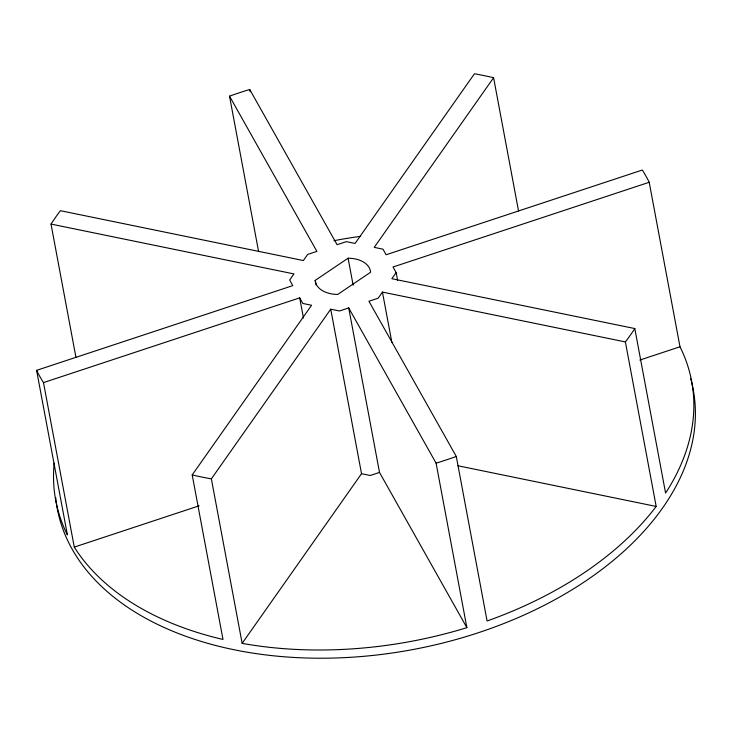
<?xml version="1.0" encoding="UTF-8"?>
<svg xmlns="http://www.w3.org/2000/svg" width="732" height="732" viewBox="0 0 732 732"><rect width="100%" height="100%" fill="white"/><g stroke="black" fill="none" stroke-linecap="round" stroke-linejoin="round"><path stroke-width="1.1" d="M75.927 357.253L51.011 224.074L51.945 222.629A323.489 204.018 -10.6 0 1 59.338 212.124L60.427 210.697L303.359 260.546L307.66 254.434L316.892 251.387L229.519 96.157L231.66 95.398A323.489 204.018 -10.6 0 1 247.526 90.146L249.722 89.478L337.095 244.708L346.318 241.652L355.066 243.445L474.446 73.776L476.532 74.142A323.489 204.018 -10.6 0 1 491.584 77.235L493.597 77.702L518.521 210.88M634.8 328.558L665.58 493.057L666.934 490.98A323.489 204.018 -10.6 0 0 680.943 348.707L679.991 346.785L649.211 182.277L393.011 267.006L396.158 272.597L391.858 278.709L634.8 328.558L633.857 330.004A323.489 204.018 -10.6 0 1 626.464 340.517L625.384 341.935L656.174 506.443L654.618 508.484A323.489 204.018 -10.6 0 1 490.156 619.885L487.082 620.983L456.292 456.475L368.919 301.245L378.142 298.198L382.443 292.086L625.384 341.935M43.49 382.598L74.28 547.106L75.451 548.954A323.489 204.018 -10.6 0 0 220.085 638.752L222.995 639.439L192.205 474.931L311.585 305.253L302.838 303.46L299.69 297.869L43.49 382.598L42.676 381.308A323.489 204.018 -10.6 0 1 37.268 371.7L36.6 370.355L292.8 285.626L289.652 280.036L293.953 273.924L51.011 224.074M211.365 478.856L330.736 309.188L339.492 310.981L348.716 307.925L436.089 463.155L466.879 627.663L463.722 628.623A323.489 204.018 -10.6 0 1 245.156 643.904L242.146 643.364L211.365 478.856L209.27 478.49A323.489 204.018 -10.6 0 1 194.227 475.397L192.205 474.931M493.597 77.702L374.226 247.379L382.973 249.173L386.121 254.763L642.321 170.034L643.135 171.325A323.489 204.018 -10.6 0 1 648.543 180.941L649.211 182.277M242.146 643.364L361.526 473.696L330.736 309.188M315.199 280.402L348.093 258.195A28.036 17.678 -10.6 0 1 370.612 272.231L337.717 294.447A28.036 17.678 -10.6 0 1 315.199 280.402L316.041 284.885M456.292 456.475L454.151 457.235A323.489 204.018 -10.6 0 1 438.285 462.487L436.089 463.155M74.28 547.106L199.122 505.812M639.823 360.062L679.991 346.785M466.879 627.663L379.505 472.433L370.273 475.489L361.526 473.696M458.012 465.781L656.174 506.443M396.158 272.597L397.622 280.429M382.443 292.086L391.867 342.448M348.093 258.195L353.126 285.114M348.716 307.925L379.505 472.433M299.69 297.869L303.46 318.008M249.722 89.478L250.134 91.72M229.519 96.157L258.625 251.717M36.6 370.355L67.39 534.863L66.429 532.942A323.489 204.018 -10.6 0 1 54.168 463.155M691.392 381.372A323.489 204.018 -10.6 0 1 413.315 649.476A323.489 204.018 -10.6 0 1 56.08 500.99M55.971 500.102A323.489 204.018 -10.6 0 1 55.678 497.449M690.706 378.783A323.489 204.018 -10.6 0 1 691.173 380.503M333.938 240.709A323.489 204.018 -10.6 0 1 360.666 236.317"/></g></svg>
